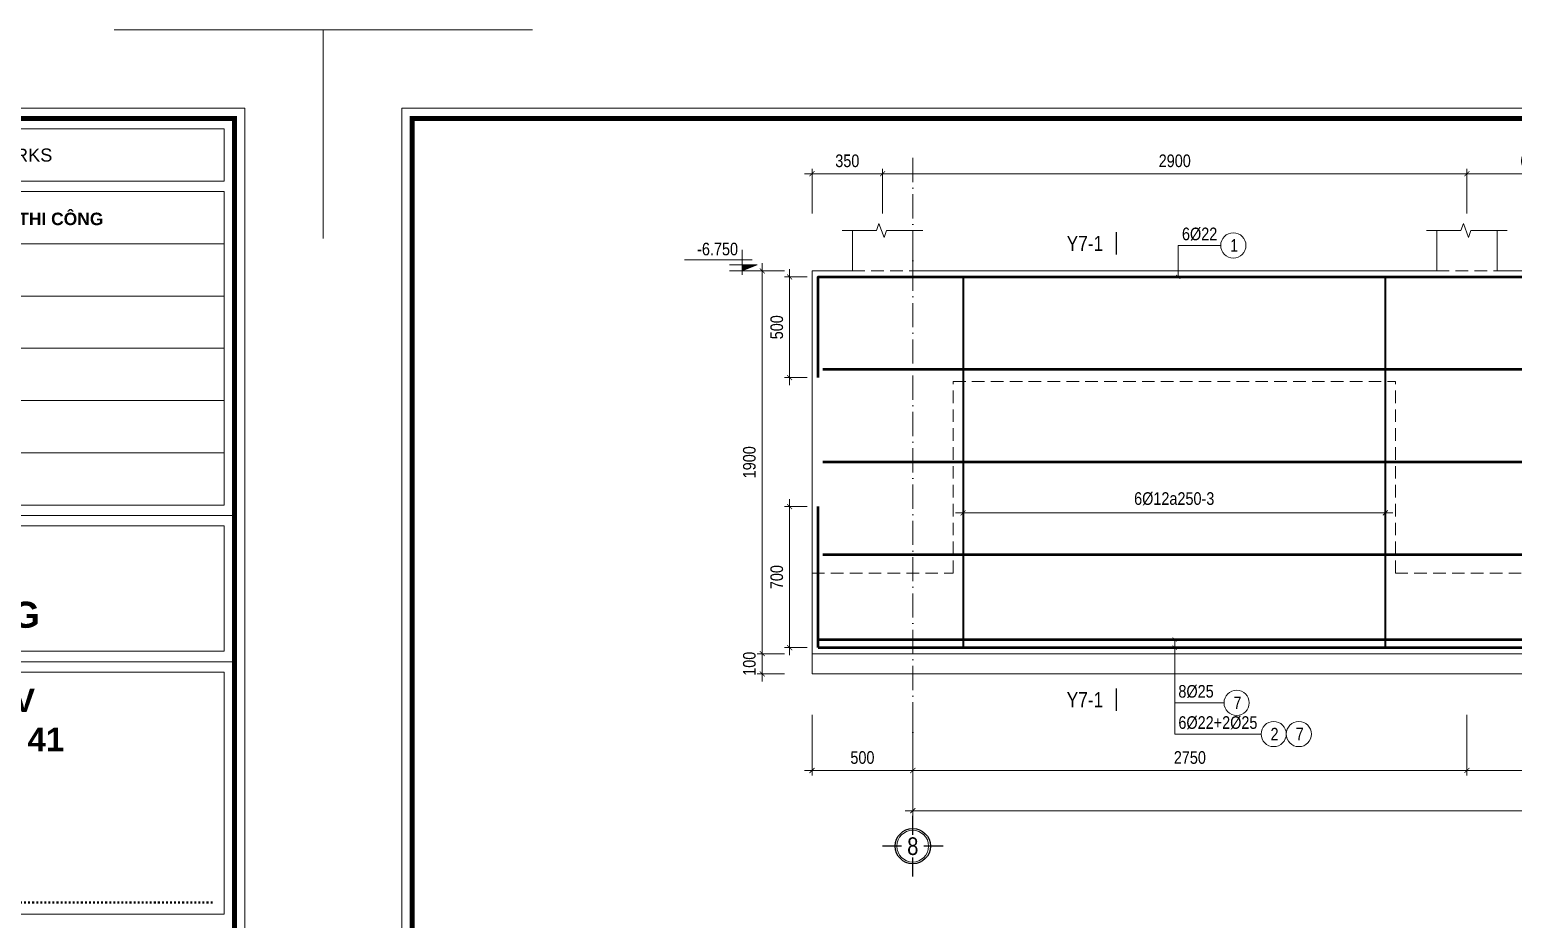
# Model space of a CAD drawing. Header units: millimetres. Extents: x 3014920 to 3563667, y -1638653 to -1356471.
# Drawn here: x 3104352 to 3111715, y -1610090 to -1605675 of the extents above; entities that cross this region are included whole.
import ezdxf
from ezdxf.enums import TextEntityAlignment as Align
from ezdxf.xclip import XClip

# ---------------------------------------------------------------- set-up
doc = ezdxf.new("R2010")
doc.units = ezdxf.units.MM
doc.header["$MEASUREMENT"] = 0
doc.header["$XCLIPFRAME"] = 0
doc.header["$PDMODE"] = 2
for name, pattern in [('6 TANG DIEN HINH 14-15$0$ACAD_ISO10W100', [18, 12, -3, 0, -3]), ('ACAD_ISO04W100', [30, 24, -3, 0, -3]), ('HIDDEN', [0.375, 0.25, -0.125])]:
    doc.linetypes.add(name, pattern=pattern)
doc.layers.get('0').update_dxf_attribs({"lineweight": 9})
doc.layers.get('Defpoints').update_dxf_attribs({"color": 10, "lineweight": 0})
for name, color, linetype, lineweight in [('2', 2, 'Continuous', 20), ('CDAI', 21, 'Continuous', 40), ('CTHEP', 50, 'Continuous', 50), ('DBAO', 90, 'Continuous', 13), ('DGIONG', 130, 'Continuous', 13), ('DMo', 9, 'HIDDEN', 9), ('HATCH', 154, 'Continuous', 9), ('KTH', 154, 'Continuous', 9), ('Net khuat', 8, 'HIDDEN', 13), ('TEXT', 7, 'Continuous', 15), ('TRUC', 251, 'ACAD_ISO04W100', 9)]:
    doc.layers.add(name, color=color, linetype=linetype, lineweight=lineweight)
doc.layers.add('8', color=8, linetype='Continuous')
doc.layers.add('CHG_XX_Khung ten$0$TKTC', color=1, linetype='Continuous')
doc.styles.add('CHG_XX_Khung ten$0$A1 BORDER$0$ARIAL', font='arial.ttf')
doc.styles.add('CHG_XX_Khung ten$0$A1 BORDER$0$Title Block DD$0$Arial - Bold', font='arialbd.ttf', dxfattribs={"height": 2.5})
doc.styles.add('CHG_XX_Khung ten$0$Arial - Bold', font='arialbd.ttf')
doc.styles.add('CHG_XX_Khung ten$0$ArialB', font='arialbd.ttf')
doc.styles.add('HELVECONDENSE', font='VHELVCN_0.TTF')
doc.styles.add('Star-HelCon', font='VHELVCN_0.TTF')
doc.styles.add('TTP-HelCon', font='VHELVCN_0.TTF')
doc.styles.add('VNI-HELVE-CONDENSE', font='VHELVCN_0.TTF')
doc.dimstyles.new('kc-25', dxfattribs={"dimtxt": 62.5, "dimasz": 20, "dimexe": 20, "dimexo": 50, "dimgap": 25, "dimtad": 3, "dimdec": 0, "dimzin": 0, "dimdsep": 46, "dimtxsty": 'VNI-HELVE-CONDENSE', "dimblk": 'DIM', "dimcen": 2.5, "dimclrd": 256, "dimclre": 154, "dimclrt": 7, "dimaunit": 1, "dimadec": 0, "dimazin": 0, "dimtfac": 1, "dimtdec": 0, "dimtix": 1, "dimtmove": 0, "dimatfit": 3, "dimldrblk": 'DOT', "dimfxl": 1, "dimtolj": 1, "dimtzin": 0, "dimarcsym": 0})
doc.dimstyles.new('TTP-25', dxfattribs={"dimscale": 25, "dimtxt": 2.5, "dimasz": 1, "dimexe": 1, "dimexo": 1, "dimgap": 0.09, "dimtad": 0, "dimdec": 4, "dimrnd": 1, "dimzin": 9, "dimdsep": 46, "dimtxsty": 'TTP-HelCon', "dimblk": 'ARCHTICK', "dimcen": 0.09, "dimdle": 1.5, "dimclrd": 256, "dimclre": 256, "dimclrt": 7, "dimadec": 0, "dimazin": 0, "dimtfac": 1, "dimtdec": 4, "dimtmove": 0, "dimatfit": 3, "dimldrblk": 'ARCHTICK', "dimfxl": 1, "dimtvp": 1, "dimtolj": 1, "dimtzin": 0, "dimarcsym": 0})

# ---------------------------------------------------------------- blocks, each defined once
blk = doc.blocks.new('2Y-5')
at = {"layer": 'CTHEP'}
blk.add_line((55785, -500), (100, -500), dxfattribs=at)
for points in [[(25, -230), (25, -30), (55895, -30), (55895, -230)], [(25, -370), (25, -970), (55895, -970), (55895, -370)]]:
    blk.add_lwpolyline(points, dxfattribs=at)
blk = doc.blocks.new('2Y-6')
at = {"layer": 'CTHEP'}
for p, q in [((35021.41109, -490), (53.4545, -490)), ((35021.41109, -950), (53.4545, -950)), ((35021.41109, -1410), (53.4545, -1410))]:
    blk.add_line(p, q, dxfattribs=at)
for points in [[(30, -529.99859), (30, -30), (35069.99999, -30)], [(30, -1870), (35069.99999, -1870), (35069.99999, -1170)]]:
    blk.add_lwpolyline(points, dxfattribs=at)
at = {"layer": 'DBAO', "linetype": 'Continuous'}
blk.add_line((0, -1900), (35099.99998, -1900), dxfattribs=at)
at = {"layer": 'Net khuat', "ltscale": 250}
blk.add_line((11449.99997, -550), (18650, -550), dxfattribs=at)
blk = doc.blocks.new('CODE')
at = {"layer": 'DBAO'}
for p, q in [((-62.5, -20), (-62.5, 105)), ((-62.5, 0), (-137.5, 30)), ((-137.5, 30), (0, 30)), ((-137.5, 0), (0, 0)), ((-112.5, 55), (223.6, 55))]:
    blk.add_line(p, q, dxfattribs=at)
at = {"layer": 'HATCH', "color": 1}
blk.add_solid([(-62.5, 0), (-137.5, 30), (-62.5, 30)], dxfattribs=at)
blk = doc.blocks.new('_ArchTick')
at = {"color": 0, "linetype": 'ByBlock', "const_width": 0.15}
blk.add_lwpolyline([(-0.5, -0.5), (0.5, 0.5)], dxfattribs=at)
blk = doc.blocks.new('*D2689')
at = {"layer": 'Defpoints', "color": 0, "transparency": 16777216}
for p in [(3250, -2178.4), (5799.8, -2178.4), (3250, -2479.4)]:
    blk.add_point(p, dxfattribs=at)
at = {"layer": 'KTH', "lineweight": -2, "transparency": 16777216}
for p, q in [((3250, -2203.4), (3250, -2504.4)), ((5799.8, -2203.4), (5799.8, -2504.4)), ((5837.3, -2479.4), (3212.5, -2479.4))]:
    blk.add_line(p, q, dxfattribs=at)
at = {"layer": 'KTH', "lineweight": -2, "transparency": 16777216, "xscale": 25, "yscale": 25, "zscale": 25, "rotation": 180}
blk.add_blockref('_ArchTick', (3250, -2479.4), dxfattribs=at)
at = {"layer": 'KTH', "lineweight": -2, "transparency": 16777216, "xscale": 25, "yscale": 25, "zscale": 25}
blk.add_blockref('_ArchTick', (5799.8, -2479.4), dxfattribs=at)
at = {"layer": 'KTH', "color": 7, "transparency": 16777216, "insert": (4524.9, -2415.6), "char_height": 62.5, "attachment_point": 5, "style": 'TTP-HelCon'}
blk.add_mtext('\\A1;2550', dxfattribs=at)
blk = doc.blocks.new('*D2690')
at = {"layer": 'Defpoints', "color": 0, "transparency": 16777216}
for p in [(3250, 481.9), (3250, 259.3), (3899.8, 259.3)]:
    blk.add_point(p, dxfattribs=at)
at = {"layer": 'KTH', "lineweight": -2, "transparency": 16777216}
for p, q in [((3937.3, 481.9), (3212.5, 481.9)), ((3250, 284.3), (3250, 506.9)), ((3899.8, 284.3), (3899.8, 506.9))]:
    blk.add_line(p, q, dxfattribs=at)
at = {"layer": 'KTH', "lineweight": -2, "transparency": 16777216, "xscale": 25, "yscale": 25, "zscale": 25, "rotation": 180}
blk.add_blockref('_ArchTick', (3250, 481.9), dxfattribs=at)
at = {"layer": 'KTH', "lineweight": -2, "transparency": 16777216, "xscale": 25, "yscale": 25, "zscale": 25}
blk.add_blockref('_ArchTick', (3899.8, 481.9), dxfattribs=at)
at = {"layer": 'KTH', "color": 7, "transparency": 16777216, "insert": (3574.9, 545.7), "char_height": 62.5, "attachment_point": 5, "style": 'TTP-HelCon'}
blk.add_mtext('\\A1;650', dxfattribs=at)
blk = doc.blocks.new('*D2701')
at = {"layer": 'Defpoints', "color": 0, "transparency": 16777216}
for p in [(500, -2178.4), (3250, -2178.4), (500, -2479.4)]:
    blk.add_point(p, dxfattribs=at)
at = {"layer": 'KTH', "lineweight": -2, "transparency": 16777216}
for p, q in [((500, -2203.4), (500, -2504.4)), ((3250, -2203.4), (3250, -2504.4)), ((3287.5, -2479.4), (462.5, -2479.4))]:
    blk.add_line(p, q, dxfattribs=at)
at = {"layer": 'KTH', "lineweight": -2, "transparency": 16777216, "xscale": 25, "yscale": 25, "zscale": 25, "rotation": 180}
blk.add_blockref('_ArchTick', (500, -2479.4), dxfattribs=at)
at = {"layer": 'KTH', "lineweight": -2, "transparency": 16777216, "xscale": 25, "yscale": 25, "zscale": 25}
blk.add_blockref('_ArchTick', (3250, -2479.4), dxfattribs=at)
at = {"layer": 'KTH', "color": 7, "transparency": 16777216, "insert": (1875, -2415.6), "char_height": 62.5, "attachment_point": 5, "style": 'TTP-HelCon'}
blk.add_mtext('\\A1;2750', dxfattribs=at)
blk = doc.blocks.new('*D2702')
at = {"layer": 'Defpoints', "color": 0, "transparency": 16777216}
for p in [(0, -2178.4), (500, -2178.4), (500, -2479.4)]:
    blk.add_point(p, dxfattribs=at)
at = {"layer": 'KTH', "lineweight": -2, "transparency": 16777216}
for p, q in [((0, -2203.4), (0, -2504.4)), ((500, -2203.4), (500, -2504.4)), ((-37.5, -2479.4), (537.5, -2479.4))]:
    blk.add_line(p, q, dxfattribs=at)
at = {"layer": 'KTH', "lineweight": -2, "transparency": 16777216, "xscale": 25, "yscale": 25, "zscale": 25, "rotation": 180}
blk.add_blockref('_ArchTick', (0, -2479.4), dxfattribs=at)
at = {"layer": 'KTH', "lineweight": -2, "transparency": 16777216, "xscale": 25, "yscale": 25, "zscale": 25}
blk.add_blockref('_ArchTick', (500, -2479.4), dxfattribs=at)
at = {"layer": 'KTH', "color": 7, "transparency": 16777216, "insert": (250, -2415.6), "char_height": 62.5, "attachment_point": 5, "style": 'TTP-HelCon'}
blk.add_mtext('\\A1;500', dxfattribs=at)
blk = doc.blocks.new('MC')
at = {"layer": 'CTHEP', "const_width": 10, "elevation": 0}
blk.add_lwpolyline([(36.4, 150), (36.4, 0)], dxfattribs=at)
at = {"layer": 'TEXT', "style": 'TTP-HelCon'}
blk.add_attdef('A', text='', height=100, dxfattribs=at).set_placement((-50, 25.5), align=Align.RIGHT)
blk = doc.blocks.new('*D2669')
at = {"layer": 'Defpoints', "color": 0, "transparency": 16777216}
for p in [(-111.1, -1900), (-247.1, -2000), (-111.1, -2000)]:
    blk.add_point(p, dxfattribs=at)
at = {"layer": 'KTH', "lineweight": -2, "transparency": 16777216}
for p, q in [((-136.1, -1900), (-272.1, -1900)), ((-247.1, -1862.5), (-247.1, -2037.5)), ((-136.1, -2000), (-272.1, -2000))]:
    blk.add_line(p, q, dxfattribs=at)
at = {"layer": 'KTH', "lineweight": -2, "transparency": 16777216, "xscale": 25, "yscale": 25, "zscale": 25}
for p, rotation in [((-247.1, -1900), 90), ((-247.1, -2000), 270)]:
    blk.add_blockref('_ArchTick', p, dxfattribs=dict(at, rotation=rotation))
at = {"layer": 'KTH', "color": 7, "transparency": 16777216, "insert": (-310.9, -1950), "char_height": 62.5, "attachment_point": 5, "rotation": 90, "style": 'TTP-HelCon'}
blk.add_mtext('\\A1;100', dxfattribs=at)
blk = doc.blocks.new('*D2670')
at = {"layer": 'Defpoints', "color": 0, "transparency": 16777216}
for p in [(-111.1, 0), (-247.1, -1900), (-111.1, -1900)]:
    blk.add_point(p, dxfattribs=at)
at = {"layer": 'KTH', "lineweight": -2, "transparency": 16777216}
for p, q in [((-247.1, 37.5), (-247.1, -1937.5)), ((-136.1, 0), (-272.1, 0)), ((-136.1, -1900), (-272.1, -1900))]:
    blk.add_line(p, q, dxfattribs=at)
at = {"layer": 'KTH', "lineweight": -2, "transparency": 16777216, "xscale": 25, "yscale": 25, "zscale": 25}
for p, rotation in [((-247.1, 0), 90), ((-247.1, -1900), 270)]:
    blk.add_blockref('_ArchTick', p, dxfattribs=dict(at, rotation=rotation))
at = {"layer": 'KTH', "color": 7, "transparency": 16777216, "insert": (-310.9, -950), "char_height": 62.5, "attachment_point": 5, "rotation": 90, "style": 'TTP-HelCon'}
blk.add_mtext('\\A1;1900', dxfattribs=at)
blk = doc.blocks.new('*D2672')
at = {"layer": 'Defpoints', "color": 0, "transparency": 16777216}
for p in [(0, -30), (-111.1, -530), (0, -530)]:
    blk.add_point(p, dxfattribs=at)
at = {"layer": 'KTH', "lineweight": -2, "transparency": 16777216}
for p, q in [((-111.1, 7.5), (-111.1, -567.5)), ((-25, -30), (-136.1, -30)), ((-25, -530), (-136.1, -530))]:
    blk.add_line(p, q, dxfattribs=at)
at = {"layer": 'KTH', "lineweight": -2, "transparency": 16777216, "xscale": 25, "yscale": 25, "zscale": 25}
for p, rotation in [((-111.1, -30), 90), ((-111.1, -530), 270)]:
    blk.add_blockref('_ArchTick', p, dxfattribs=dict(at, rotation=rotation))
at = {"layer": 'KTH', "color": 7, "transparency": 16777216, "insert": (-174.9, -280), "char_height": 62.5, "attachment_point": 5, "rotation": 90, "style": 'TTP-HelCon'}
blk.add_mtext('\\A1;500', dxfattribs=at)
blk = doc.blocks.new('*D2673')
at = {"layer": 'Defpoints', "color": 0, "transparency": 16777216}
for p in [(-111.1, -1170), (0, -1170), (0, -1870)]:
    blk.add_point(p, dxfattribs=at)
at = {"layer": 'KTH', "lineweight": -2, "transparency": 16777216}
for p, q in [((-25, -1170), (-136.1, -1170)), ((-111.1, -1907.5), (-111.1, -1132.5)), ((-25, -1870), (-136.1, -1870))]:
    blk.add_line(p, q, dxfattribs=at)
at = {"layer": 'KTH', "lineweight": -2, "transparency": 16777216, "xscale": 25, "yscale": 25, "zscale": 25}
for p, rotation in [((-111.1, -1170), 90), ((-111.1, -1870), 270)]:
    blk.add_blockref('_ArchTick', p, dxfattribs=dict(at, rotation=rotation))
at = {"layer": 'KTH', "color": 7, "transparency": 16777216, "insert": (-174.9, -1520), "char_height": 62.5, "attachment_point": 5, "rotation": 90, "style": 'TTP-HelCon'}
blk.add_mtext('\\A1;700', dxfattribs=at)
blk = doc.blocks.new('dau truc')
blk.add_circle((0, 0), 180)
at = {"layer": '8'}
for p, q in [((0, 127), (0, 345)), ((-127, 0), (-345, 0)), ((0, -345), (0, -127)), ((345, 0), (127, 0))]:
    blk.add_line(p, q, dxfattribs=at)
blk.add_circle((0, 0), 200, dxfattribs=at)
at = {"layer": 'TEXT', "style": 'HELVECONDENSE'}
blk.add_attdef('A', text='', height=233, dxfattribs=at).set_placement((0, 0), align=Align.MIDDLE)
blk = doc.blocks.new('*D2674')
at = {"layer": 'Defpoints', "color": 0, "transparency": 16777216}
for p in [(750, -766.8), (2844.8, -766.8), (2844.8, -1201.2)]:
    blk.add_point(p, dxfattribs=at)
at = {"layer": 'KTH', "lineweight": -2, "transparency": 16777216}
for p, q in [((750, -791.8), (750, -1226.2)), ((2844.8, -791.8), (2844.8, -1226.2)), ((712.5, -1201.2), (2882.3, -1201.2))]:
    blk.add_line(p, q, dxfattribs=at)
at = {"layer": 'KTH', "lineweight": -2, "transparency": 16777216, "xscale": 25, "yscale": 25, "zscale": 25, "rotation": 180}
blk.add_blockref('_ArchTick', (750, -1201.2), dxfattribs=at)
at = {"layer": 'KTH', "lineweight": -2, "transparency": 16777216, "xscale": 25, "yscale": 25, "zscale": 25}
blk.add_blockref('_ArchTick', (2844.8, -1201.2), dxfattribs=at)
at = {"layer": 'KTH', "color": 7, "transparency": 16777216, "insert": (1797.4, -1131.3), "char_height": 62.5, "attachment_point": 5, "style": 'TTP-HelCon'}
blk.add_mtext('\\A1;6Þ12a250-3', dxfattribs=at)
blk = doc.blocks.new('*D2679')
at = {"layer": 'Defpoints', "color": 0, "transparency": 16777216}
for p in [(500, -2479.4), (9600, -2479.4), (500, -2679.4)]:
    blk.add_point(p, dxfattribs=at)
at = {"layer": 'KTH', "lineweight": -2, "transparency": 16777216}
for p, q in [((500, -2504.4), (500, -2704.4)), ((9600, -2504.4), (9600, -2704.4)), ((9637.5, -2679.4), (462.5, -2679.4))]:
    blk.add_line(p, q, dxfattribs=at)
at = {"layer": 'KTH', "lineweight": -2, "transparency": 16777216, "xscale": 25, "yscale": 25, "zscale": 25, "rotation": 180}
blk.add_blockref('_ArchTick', (500, -2679.4), dxfattribs=at)
at = {"layer": 'KTH', "lineweight": -2, "transparency": 16777216, "xscale": 25, "yscale": 25, "zscale": 25}
blk.add_blockref('_ArchTick', (9600, -2679.4), dxfattribs=at)
at = {"layer": 'KTH', "color": 7, "transparency": 16777216, "insert": (5050, -2615.5), "char_height": 62.5, "attachment_point": 5, "style": 'TTP-HelCon'}
blk.add_mtext('\\A1;9100', dxfattribs=at)
blk = doc.blocks.new('*D2683')
at = {"layer": 'Defpoints', "color": 0, "transparency": 16777216}
for p in [(350, 481.9), (0, 259.3), (350, 259.3)]:
    blk.add_point(p, dxfattribs=at)
at = {"layer": 'KTH', "lineweight": -2, "transparency": 16777216}
for p, q in [((-37.5, 481.9), (387.5, 481.9)), ((0, 284.3), (0, 506.9)), ((350, 284.3), (350, 506.9))]:
    blk.add_line(p, q, dxfattribs=at)
at = {"layer": 'KTH', "lineweight": -2, "transparency": 16777216, "xscale": 25, "yscale": 25, "zscale": 25, "rotation": 180}
blk.add_blockref('_ArchTick', (0, 481.9), dxfattribs=at)
at = {"layer": 'KTH', "lineweight": -2, "transparency": 16777216, "xscale": 25, "yscale": 25, "zscale": 25}
blk.add_blockref('_ArchTick', (350, 481.9), dxfattribs=at)
at = {"layer": 'KTH', "color": 7, "transparency": 16777216, "insert": (175, 545.7), "char_height": 62.5, "attachment_point": 5, "style": 'TTP-HelCon'}
blk.add_mtext('\\A1;350', dxfattribs=at)
blk = doc.blocks.new('*D2684')
at = {"layer": 'Defpoints', "color": 0, "transparency": 16777216}
for p in [(350, 481.9), (350, 259.3), (3250, 259.3)]:
    blk.add_point(p, dxfattribs=at)
at = {"layer": 'KTH', "lineweight": -2, "transparency": 16777216}
for p, q in [((3287.5, 481.9), (312.5, 481.9)), ((350, 284.3), (350, 506.9)), ((3250, 284.3), (3250, 506.9))]:
    blk.add_line(p, q, dxfattribs=at)
at = {"layer": 'KTH', "lineweight": -2, "transparency": 16777216, "xscale": 25, "yscale": 25, "zscale": 25, "rotation": 180}
blk.add_blockref('_ArchTick', (350, 481.9), dxfattribs=at)
at = {"layer": 'KTH', "lineweight": -2, "transparency": 16777216, "xscale": 25, "yscale": 25, "zscale": 25}
blk.add_blockref('_ArchTick', (3250, 481.9), dxfattribs=at)
at = {"layer": 'KTH', "color": 7, "transparency": 16777216, "insert": (1800, 545.7), "char_height": 62.5, "attachment_point": 5, "style": 'TTP-HelCon'}
blk.add_mtext('\\A1;2900', dxfattribs=at)
blk = doc.blocks.new('DIM')
h = blk.add_hatch(color=1)
h.paths.add_polyline_path([(0.49, 0.29, 1), (0.29, 0.49), (-0.19, 0), (0.19, 0)])
h.paths.add_polyline_path([(0.19, 0), (-0.19, 0), (-0.49, -0.29, 1), (-0.29, -0.49)])
at = {"color": 9}
for p, q in [((-0.19, 0), (-1.5, 0)), ((0.19, 0), (1.5, 0))]:
    blk.add_line(p, q, dxfattribs=at)
at = {"color": 1}
for p, q in [((-0.49, -0.29), (0.29, 0.49)), ((-0.29, -0.49), (0.49, 0.29)), ((-0.19, 0), (0.19, 0))]:
    blk.add_line(p, q, dxfattribs=at)
blk.add_arc((-0.39, -0.39), 0.138, 135, 315, dxfattribs=at)
blk = doc.blocks.new('CHG_XX_Khung ten')
for p, q in [((687, 501), (824, 501)), ((687, 473), (824, 473))]:
    blk.add_line(p, q)
blk.add_lwpolyline([(15, 579), (826, 579), (826, 15), (15, 15)], close=True)
at = {"color": 4, "linetype": 'Continuous', "const_width": 1}
blk.add_lwpolyline([(17, 577), (824, 577), (824, 17), (17, 17)], close=True, dxfattribs=at)
at = {"linetype": 'Continuous'}
for points in [[(822, 565), (689, 565), (689, 575), (822, 575)], [(822, 553), (689, 553), (689, 563), (822, 563)], [(822, 543), (689, 543), (689, 553), (822, 553)], [(822, 533), (689, 533), (689, 543), (822, 543)], [(822, 523), (689, 523), (689, 533), (822, 533)], [(822, 513), (689, 513), (689, 523), (822, 523)], [(822, 503), (689, 503), (689, 513), (822, 513)], [(689, 499), (822, 499), (822, 475), (689, 475)]]:
    blk.add_lwpolyline(points, close=True, dxfattribs=at)
at = {"layer": 'Defpoints', "color": 1, "ltscale": 2}
for points in [[(40.06, 594), (0, 594), (0, 554)], [(800.94, 594), (841, 594), (841, 554)]]:
    blk.add_lwpolyline(points, dxfattribs=at)
at = {"style": 'CHG_XX_Khung ten$0$A1 BORDER$0$ARIAL'}
blk.add_text('REMARKS', height=2.5, dxfattribs=at).set_placement((780.5, 570), align=Align.MIDDLE_CENTER)
at = {"style": 'CHG_XX_Khung ten$0$ArialB'}
blk.add_text('HỒ SƠ THIẾT KẾ BẢN VẼ THI CÔNG', height=2.3887, dxfattribs=at).set_placement((741, 557.78), align=Align.MIDDLE_LEFT)
at = {"style": 'CHG_XX_Khung ten$0$A1 BORDER$0$Title Block DD$0$Arial - Bold'}
blk.add_text('.....................................................', height=2, dxfattribs=at).set_placement((820, 427.69), align=Align.MIDDLE_RIGHT)
at = {"layer": 'CHG_XX_Khung ten$0$TKTC', "style": 'CHG_XX_Khung ten$0$Arial - Bold'}
blk.add_text('BẢN VẼ THI CÔNG', height=5, dxfattribs=at).set_placement((755.5, 482), align=Align.MIDDLE_CENTER)
at = {"ltscale": 10, "insert": (754.39, 467.87), "char_height": 4.5, "width": 83.001, "attachment_point": 2, "style": 'CHG_XX_Khung ten$0$A1 BORDER$0$Title Block DD$0$Arial - Bold', "bg_fill": 2}
blk.add_mtext('CÔNG TY TNHH MTV\\PSỬA CHỮA MÁY BAY 41', dxfattribs=at)
at = {"linetype": 'Continuous'}
blk.add_lwpolyline([(689, 471), (822, 471), (822, 424.69), (689, 424.69)], close=True, dxfattribs=at)
blk = doc.blocks.new('2Y-7')
at = {"layer": 'CDAI'}
for points in [[(749.99993, -30), (749.99993, -1870)], [(2844.76168, -30), (2844.76168, -1870)]]:
    blk.add_lwpolyline(points, dxfattribs=at)
at = {"layer": 'CTHEP'}
for p, q in [((43821.41112, -489.99789), (53.4545, -489.99789)), ((43821.41112, -949.99789), (53.4545, -949.99789)), ((30, -1870), (30, -1170.00141)), ((43821.41112, -1409.99789), (53.4545, -1409.99789))]:
    blk.add_line(p, q, dxfattribs=at)
for points in [[(30, -529.99859), (30, -30), (43870.00002, -30)], [(30, -1830), (5799.7616, -1830)], [(30, -1870), (35469.73058, -1870)]]:
    blk.add_lwpolyline(points, dxfattribs=at)
at = {"layer": 'DBAO', "linetype": 'Continuous'}
for p, q in [((200, 200), (200, 0)), ((500, 0), (500, 200)), ((3100, 200), (3100, 0)), ((3400, 0), (3400, 200)), ((0, 0), (200, 0)), ((0, 0), (0, -2000)), ((500, 0), (3100, 0)), ((3400, 0), (9149.99992, 0))]:
    blk.add_line(p, q, dxfattribs=at)
at = {"layer": 'DBAO', "linetype": 'Continuous', "flags": 128}
for points in [[(0, -2000), (34299.99999, -2000), (34299.99999, -2750), (43900.00002, -2750), (43900.00002, 0)], [(0, -1900), (34399.99999, -1900)]]:
    blk.add_lwpolyline(points, dxfattribs=at)
at = {"layer": 'DGIONG', "linetype": 'Continuous', "flags": 128}
for points in [[(550, 200), (369.7616, 200), (357.2616, 165.65653), (332.2616, 234.34347), (319.7616, 200), (149.985, 200)], [(3450, 200), (3269.7616, 200), (3257.2616, 165.65653), (3232.2616, 234.34347), (3219.7616, 200), (3049.985, 200)]]:
    blk.add_lwpolyline(points, dxfattribs=at)
at = {"layer": 'DGIONG'}
for centre in [(2090.73716, 126.06616), (2107.23936, -2143.93134), (2290.93236, -2298.91228), (2415.93236, -2298.91228)]:
    blk.add_circle(centre, 62.5, dxfattribs=at)
at = {"layer": 'Net khuat', "ltscale": 250}
for p, q in [((200, 0), (500, 0)), ((3100, 0), (3400, 0)), ((0, -1500), (0, -550)), ((700, -1500), (700, -550)), ((700, -550), (2894.76168, -550)), ((2894.76168, -1500), (2894.76168, -550)), ((0, -1500), (700, -1500)), ((2894.76168, -1500), (3594.76168, -1500))]:
    blk.add_line(p, q, dxfattribs=at)
at = {"layer": 'TRUC', "linetype": '6 TANG DIEN HINH 14-15$0$ACAD_ISO10W100', "ltscale": 10}
blk.add_lwpolyline([(500, 560.5), (500, -2389)], dxfattribs=at)
at = {"xscale": 0.75, "yscale": 0.75, "zscale": 0.75}
blk.add_blockref('MC', (1482.49585, 79.50624), dxfattribs=at).add_auto_attribs({'A': 'Y7-1'})
ref = blk.add_blockref('MC', (1482.49585, -2071.55805), dxfattribs=dict(xscale=-0.75, yscale=0.75, zscale=0.75, rotation=180))
ref.add_attrib('A', 'Y7-1', dxfattribs={"layer": 'TEXT', "height": 75, "style": 'TTP-HelCon'}).set_placement((1444.99585, -2165.68848), align=Align.RIGHT)
at = {"layer": '2', "ltscale": 300}
ref = blk.add_blockref('dau truc', (500, -2855.21552), dxfattribs=dict(at, xscale=0.436713129747659, yscale=0.436713129747659, zscale=0.436713129747659))
ref.add_attrib('A', '8', dxfattribs={"layer": 'TEXT', "height": 87.5, "style": 'HELVECONDENSE'}).set_placement((500, -2855.21552), align=Align.MIDDLE)
at = {"layer": 'KTH', "linetype": 'Continuous', "xscale": -1}
blk.add_blockref('CODE', (-409.58339, 0), dxfattribs=at)
at = {"layer": 'TEXT', "style": 'TTP-HelCon'}
for s, p in [('6Þ22', (1835.81878, 151.91911, 0)), ('8Þ25', (1818.12448, -2118.07834, 0)), ('6Þ22+2Þ25', (1818.12448, -2273.05934, 0))]:
    blk.add_text(s, height=62.5, dxfattribs=at).set_placement(p)
at = {"layer": 'TEXT', "style": 'Star-HelCon'}
for s, p in [('1', (2094.90382, 126.06616)), ('7', (2111.40603, -2143.93134)), ('2', (2295.09903, -2298.91228)), ('7', (2420.09903, -2298.91228))]:
    blk.add_text(s, height=62.5, dxfattribs=at).set_placement(p, align=Align.MIDDLE)
at = {"layer": 'TEXT', "style": 'TTP-HelCon'}
blk.add_text('-6.750', height=62.5, dxfattribs=at).set_placement((-367.31672, 76.99499), align=Align.RIGHT)
at = {"layer": 'KTH'}
for base, p1, p2, angle, picture, middle in [((350, 481.91243), (0, 259.33044), (350, 259.33044), 180, '*D2683', (175, 545.74576)), ((-247.08339, -1900), (-111.08339, 0), (-111.08339, -1900), 90, '*D2670', (-310.91672, -950)), ((-111.08339, -529.99859), (0.00002, -30), (0.00002, -529.99859), 90, '*D2672', (-174.91672, -279.9993)), ((-111.08339, -1170.00141), (0.00002, -1870), (0.00002, -1170.00141), 270, '*D2673', (-174.91672, -1520.0007)), ((500, -2479.39524), (3250, -2178.35098), (500, -2178.35098), 180, '*D2701', (1875, -2415.56191)), ((3250, -2479.39524), (5799.7616, -2178.35098), (3250, -2178.35098), 180, '*D2689', (4524.8808, -2415.56191))]:
    dim = blk.add_linear_dim(base=base, p1=p1, p2=p2, angle=angle, dimstyle='TTP-25', override={"dimtmove": 1}, dxfattribs=at)
    dim.commit()
    dim.dimension.update_dxf_attribs({"geometry": picture, "text_midpoint": middle})
for base, p1, p2, picture, middle in [((350, 481.91243), (3250, 259.33044), (350, 259.33044), '*D2684', (1800, 545.74576)), ((3250, 481.91243), (3899.7616, 259.33044), (3250, 259.33044), '*D2690', (3574.8808, 545.74576)), ((500, -2479.39524), (0, -2178.35098), (500, -2178.35098), '*D2702', (250, -2415.56191)), ((500, -2679.35098), (9600, -2479.39524), (500, -2479.39524), '*D2679', (5050, -2615.51765))]:
    dim = blk.add_linear_dim(base=base, p1=p1, p2=p2, dimstyle='TTP-25', override={"dimtmove": 1}, dxfattribs=at)
    dim.commit()
    dim.dimension.update_dxf_attribs({"geometry": picture, "text_midpoint": middle})
dim = blk.add_linear_dim(base=(2844.76168, -1201.20202), p1=(749.99993, -766.78397), p2=(2844.76168, -766.78397), text='6Þ12a250-3', dimstyle='TTP-25', override={"dimtmove": 1}, dxfattribs=at)
dim.commit()
dim.dimension.update_dxf_attribs({"geometry": '*D2674', "text_midpoint": (1797.3808, -1131.28536)})
dim = blk.add_linear_dim(base=(-247.08339, -2000), p1=(-111.08339, -1900), p2=(-111.08339, -2000), angle=90, dimstyle='TTP-25', override={"dimtmove": 1}, dxfattribs=at)
dim.commit()
dim.dimension.update_dxf_attribs({"geometry": '*D2669', "text_midpoint": (-247.08339, -1950), "dimtype": 160})
at = {"layer": 'DGIONG'}
for points in [[(1817.30685, -30), (1817.30675, 126.06616), (2028.23716, 126.06616)], [(1799.61268, -1830), (1799.61245, -2143.93128), (2044.73936, -2143.93128)], [(1799.61264, -1870), (1799.61245, -2298.91228), (2228.43236, -2298.91228)]]:
    blk.add_leader(points, dimstyle='kc-25', override={"dimtad": 0, "dimldrblk": 'ArchTick', "dimfxl": 100, "dimarcsym": 1}, dxfattribs=at)

msp = doc.modelspace()

# ---------------------------------------------------------------- block references
at = {"layer": 'DGIONG', "color": 5}
ref = msp.add_blockref('2Y-7', (3108235.03775, -1606871.89744), dxfattribs=at)
XClip(ref).set_block_clipping_path([(-1027.2997417287, -4358.5059013059), (13691.313218269, 2012.4165215411)])
ref = msp.add_blockref('2Y-6', (3086089.46823, -1607216.20459), dxfattribs=at)
XClip(ref).set_block_clipping_path([(-972.2698653229, -3698.097227362), (14429.3711208934, 961.0599533499)])
at = {"layer": 'DMo'}
ref = msp.add_blockref('2Y-5', (3063352.68635, -1606908.42047), dxfattribs=at)
XClip(ref).set_block_clipping_path([(-707.8506145179, -2580.5455037858), (16550.7320530578, 792.6328939004)])

# ---------------------------------------------------------------- next in the draw order: block references
at = {"color": 5, "xscale": 25.92478421704392, "yscale": 25.92478421704392, "zscale": 25.92478421704392}
msp.add_blockref('CHG_XX_Khung ten', (3084006.85793, -1621074.38806), dxfattribs=at)

# ---------------------------------------------------------------- next in the draw order: block references
msp.add_blockref('CHG_XX_Khung ten', (3105809.60146, -1621074.38806), dxfattribs=at)

doc.saveas('drawing.dxf')
